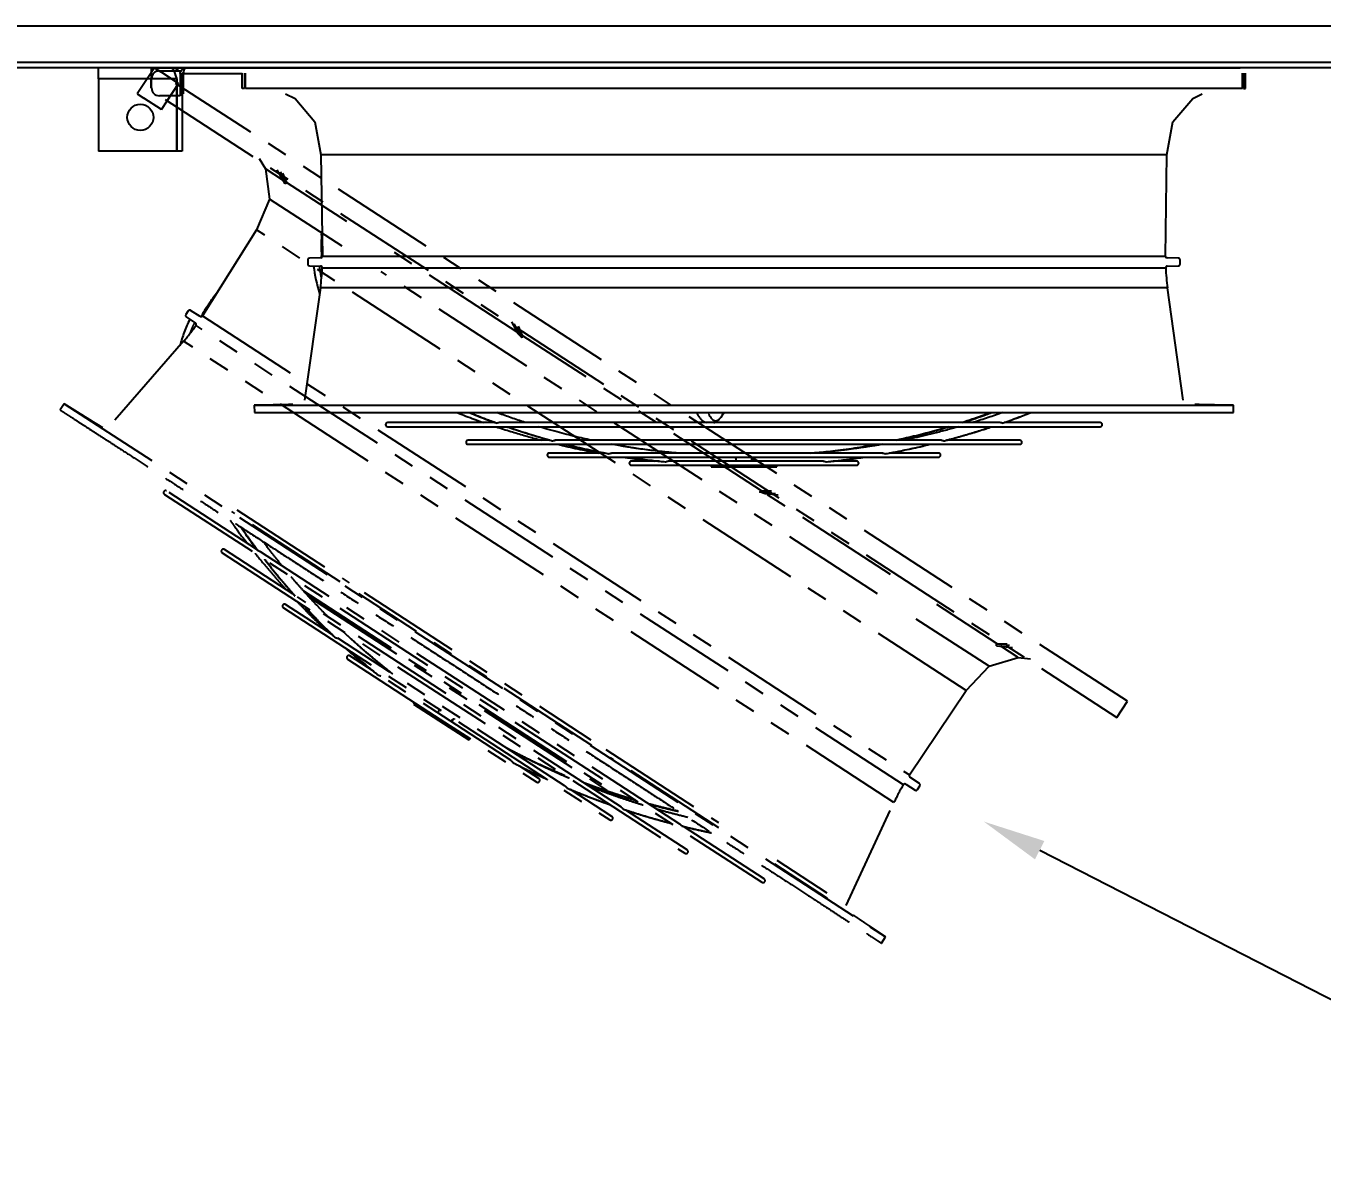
# Model space of a CAD drawing. Header units: inches. Extents: x 547 to 857, y -2 to 194.
# Drawn here: x 656.93 to 687.93, y 95.58 to 123.1 of the extents above; entities that cross this region are included whole.
import ezdxf
from ezdxf import colors
from ezdxf.entities.mleader import LeaderData, LeaderLine
from ezdxf.math import Vec2, Vec3

# ---------------------------------------------------------------- set-up
doc = ezdxf.new("R2010")
doc.units = ezdxf.units.IN
doc.header["$MEASUREMENT"] = 0
doc.linetypes.add('PHANTOM', pattern=[0.5, 0.25, -0.05, 0.05, -0.05, 0.05, -0.05])
doc.layers.add('Hingeable', color=7, linetype='PHANTOM')

msp = doc.modelspace()

# ---------------------------------------------------------------- linework, layer by layer
at = {"linetype": 'Continuous', "lineweight": 25}
for p, q in [((629.235, 123.104), (688.969, 123.104)), ((629.235, 122.237), (688.969, 122.237)), ((688.969, 122.104), (629.235, 122.104)), ((658.6645, 121.84), (658.6645, 122.104)), ((659.9308, 121.8385), (659.9308, 122.104)), ((660.1188, 122.026), (660.6188, 122.026)), ((660.5248, 122.104), (660.5248, 122.026)), ((660.6188, 122.026), (660.6188, 121.958)), ((660.6222, 121.979), (660.6188, 121.979)), ((660.6188, 121.958), (660.6818, 121.958)), ((660.6188, 121.958), (660.6188, 121.479)), ((660.6818, 121.958), (660.6818, 121.479)), ((660.6904, 121.979), (660.6849, 121.979)), ((660.6889, 121.958), (660.6889, 121.479)), ((662.102, 121.958), (660.6889, 121.958)), ((662.102, 121.604), (662.102, 121.971)), ((662.152, 121.971), (662.152, 121.604)), ((662.1799, 121.604), (662.1799, 121.971)), ((686.0242, 121.604), (686.0242, 121.971)), ((686.052, 121.971), (686.052, 121.604)), ((686.102, 121.604), (686.102, 121.971)), ((660.5275, 121.84), (658.6645, 121.84)), ((658.6645, 121.84), (658.6645, 120.104)), ((659.9213, 121.6195), (659.9213, 121.8385)), ((659.9213, 121.8385), (659.9313, 121.8385)), ((659.9213, 121.6195), (659.9313, 121.6195)), ((659.9313, 121.6195), (659.9313, 121.8385)), ((660.5275, 121.84), (660.5275, 120.104)), ((660.5345, 121.84), (660.5345, 120.104)), ((660.6645, 121.84), (660.6645, 120.104)), ((660.6889, 121.846), (660.6818, 121.846)), ((662.152, 121.604), (662.102, 121.604)), ((686.0242, 121.604), (662.1799, 121.604)), ((686.052, 121.604), (686.102, 121.604)), ((660.6188, 121.432), (660.1188, 121.432)), ((660.6188, 121.479), (660.6188, 121.432)), ((660.6188, 121.479), (660.6818, 121.479)), ((663.138, 121.479), (663.367, 121.3668)), ((663.367, 121.3668), (663.8398, 120.8081)), ((684.3643, 120.8081), (684.8371, 121.3668)), ((684.8371, 121.3668), (685.0661, 121.479)), ((663.8398, 120.8081), (663.9839, 120.0228)), ((684.2202, 120.0228), (684.3643, 120.8081)), ((660.5275, 120.104), (658.6645, 120.104)), ((660.6645, 120.104), (660.5345, 120.104)), ((663.9839, 120.0228), (664.0178, 117.5921)), ((684.2202, 120.0228), (663.9839, 120.0228)), ((684.1863, 117.5921), (684.2202, 120.0228)), ((664.009, 118.2251), (664.0003, 118.1224)), ((664.0003, 118.1224), (664.01, 118.1517)), ((663.9933, 118.0951), (664.0003, 118.1224)), ((664.0108, 118.0951), (663.9933, 118.0951)), ((663.9933, 118.0951), (663.9983, 118.0925)), ((664.0003, 118.1224), (663.9983, 118.0925)), ((663.9983, 118.0925), (664.0109, 118.0885)), ((663.9791, 117.5521), (663.7077, 117.5474)), ((663.9933, 117.6011), (663.9983, 117.6037)), ((664.0177, 117.6011), (663.9933, 117.6011)), ((663.9933, 117.6011), (664.0003, 117.5738)), ((663.9983, 117.6037), (664.0175, 117.6099)), ((664.0003, 117.5738), (663.9983, 117.6037)), ((664.0003, 117.5738), (664.0042, 117.562)), ((664.0003, 117.5738), (664.0014, 117.5595)), ((664.0178, 117.5921), (684.1863, 117.5921)), ((684.4964, 117.5474), (684.225, 117.5521)), ((663.669, 117.508), (663.669, 117.4007)), ((663.7077, 117.3613), (663.9754, 117.3567)), ((664.014, 117.3157), (684.1901, 117.3157)), ((684.2287, 117.3567), (684.4964, 117.3613)), ((684.5351, 117.4007), (684.5351, 117.508)), ((663.9704, 116.836), (663.5928, 114.1488)), ((684.2337, 116.836), (663.9704, 116.836)), ((684.6113, 114.1488), (684.2337, 116.836)), ((662.8422, 114.036), (662.3894, 114.0281)), ((662.3894, 114.0281), (662.3925, 113.852)), ((662.3894, 114.0281), (685.8146, 114.0281)), ((673.576, 113.7762), (673.6266, 113.852)), ((684.2615, 113.8495), (684.2615, 113.852)), ((684.3419, 113.8494), (684.3419, 113.852)), ((684.4216, 113.8495), (684.4216, 113.852)), ((684.4308, 113.852), (684.4308, 113.8495)), ((684.5015, 113.8494), (684.5015, 113.852)), ((684.5842, 113.852), (684.5842, 113.8495)), ((685.8146, 114.0281), (685.3619, 114.036)), ((685.8116, 113.852), (685.8146, 114.0281)), ((668.1527, 113.6129), (665.5809, 113.6129)), ((665.5809, 113.5145), (682.6232, 113.5145)), ((680.2179, 113.6129), (668.261, 113.6129)), ((673.5494, 113.7384), (673.5558, 113.748)), ((673.5532, 113.7447), (673.5494, 113.7384)), ((673.5675, 113.7687), (673.5604, 113.7568)), ((673.5731, 113.778), (673.5675, 113.7687)), ((682.6232, 113.6129), (680.3275, 113.6129)), ((669.4656, 113.1916), (667.5035, 113.1916)), ((678.8276, 113.1916), (669.5902, 113.1916)), ((680.7006, 113.1916), (678.9511, 113.1916)), ((667.5035, 113.0932), (680.7006, 113.0932)), ((670.7822, 112.884), (669.4475, 112.884)), ((677.422, 112.884), (670.9334, 112.884)), ((678.7566, 112.884), (677.5753, 112.884)), ((669.4475, 112.7856), (678.7566, 112.7856)), ((672.0764, 112.6911), (671.4063, 112.6911)), ((671.4063, 112.5926), (676.7978, 112.5926)), ((676.0056, 112.6911), (672.2869, 112.6911)), ((673.3146, 112.5922), (673.3146, 112.5528)), ((673.3146, 112.5922), (674.8894, 112.5922)), ((673.3146, 112.5528), (674.8894, 112.5528)), ((674.8894, 112.5528), (674.8894, 112.5922)), ((676.7978, 112.6911), (676.2372, 112.6911))]:
    msp.add_line(p, q, dxfattribs=at)
msp.add_line((659.9308, 122.104), (685.969, 122.104))
msp.add_circle((659.6645, 120.9165), 0.3125, dxfattribs=at)
for centre, radius, start, end in [((660.1188, 121.8385), 0.1875, 90, 180), ((660.1183, 121.6195), 0.1875, 180, 270), ((660.1188, 121.6195), 0.1875, 180, 270), ((667.8835, 117.8481), 3.8929, 176.39995, 183.60005), ((663.7083, 117.508), 0.0394, 91, 180), ((663.9784, 117.5915), 0.0394, 271, 0.79863), ((684.2257, 117.5915), 0.0394, 179.20137, 269), ((684.4957, 117.508), 0.0394, 0, 89), ((663.7083, 117.4007), 0.0394, 180, 269), ((667.4179, 117.8143), 3.639, 187.17806, 197.74353), ((659.0971, 117.5209), 4.9213, 352, 357.61022), ((663.9747, 117.3173), 0.0394, 357.61022, 89), ((684.2294, 117.3173), 0.0394, 91, 182.38978), ((689.107, 117.5209), 4.9213, 182.38978, 188), ((684.4957, 117.4007), 0.0394, 271, 0), ((665.5809, 113.5637), 0.0492, 90, 270), ((682.6232, 113.5637), 0.0492, 270, 90), ((667.5035, 113.1424), 0.0492, 90, 270), ((680.7006, 113.1424), 0.0492, 270, 90), ((669.4475, 112.8348), 0.0492, 90, 270), ((678.7566, 112.8348), 0.0492, 270, 90), ((671.4063, 112.6419), 0.0492, 90, 270), ((676.7978, 112.6419), 0.0492, 270, 90)]:
    msp.add_arc(centre, radius, start, end, dxfattribs=at)
for points, knots in [([(660.4005, 122.104), (660.4111, 122.1), (660.4323, 122.0921), (660.464, 122.0311), (660.4957, 121.9438), (660.5169, 121.8746), (660.5275, 121.84)], [0, 0, 0, 0, 0.2499999, 0.5000002, 0.750001, 1, 1, 1, 1]), ([(660.6645, 121.84), (660.662, 121.8679), (660.6568, 121.9236), (660.6168, 121.9984), (660.5583, 122.0568), (660.4841, 122.0963), (660.4288, 122.1014), (660.4005, 122.104)], [0, 0, 0, 0, 0.1907771, 0.3816601, 0.5768537, 0.7838765, 1, 1, 1, 1]), ([(660.5345, 121.84), (660.5334, 121.8527), (660.5312, 121.878), (660.5173, 121.909), (660.5048, 121.923), (660.4996, 121.9289)], [0, 0, 0, 0, 0.3672065, 0.7336708, 1, 1, 1, 1]), ([(660.6188, 121.958), (660.6202, 121.9736), (660.6232, 122.0048), (660.6456, 122.0462), (660.6776, 122.0778), (660.7182, 122.0996), (660.7486, 122.1025), (660.7648, 122.104)], [0, 0, 0, 0, 0.1911269, 0.3820585, 0.5729919, 0.7736094, 1, 1, 1, 1]), ([(660.6818, 121.958), (660.6824, 121.9662), (660.6834, 121.9807), (660.6899, 121.9927), (660.6927, 121.9979)], [0, 0, 0, 0, 0.567634, 1, 1, 1, 1]), ([(660.7648, 122.104), (660.7531, 122.1013), (660.7337, 122.0968), (660.708, 122.0663), (660.6972, 122.031), (660.6915, 121.993), (660.6898, 121.9701), (660.6889, 121.958)], [0, 0, 0, 0, 0.3002984, 0.4981942, 0.7181275, 0.8511703, 1, 1, 1, 1]), ([(663.9473, 117.3572), (663.9508, 117.322), (663.9603, 117.2289), (663.9804, 117.1392), (663.9928, 117.0835)], [0, 0, 0, 0, 0.378481, 1, 1, 1, 1]), ([(662.3925, 113.852), (662.3973, 113.852), (662.407, 113.852), (662.485, 113.852), (662.6091, 113.852), (662.7835, 113.852), (663.006, 113.852), (663.2761, 113.852), (663.5926, 113.852), (663.9541, 113.852), (664.359, 113.852), (664.8056, 113.852), (665.2921, 113.852), (665.8162, 113.852), (666.3759, 113.852), (666.9686, 113.852), (667.5919, 113.852), (668.2431, 113.852), (668.9194, 113.852), (669.6178, 113.852), (670.3354, 113.852), (671.0692, 113.852), (671.816, 113.852), (672.5726, 113.852), (673.3357, 113.852), (674.102, 113.852), (674.8684, 113.852), (675.6315, 113.852), (676.3881, 113.852), (677.1349, 113.852), (677.8686, 113.852), (678.5863, 113.852), (679.2847, 113.852), (679.961, 113.852), (680.6122, 113.852), (681.2354, 113.852), (681.8282, 113.852), (682.3878, 113.852), (682.912, 113.852), (683.3985, 113.852), (683.8451, 113.852), (684.25, 113.852), (684.6115, 113.852), (684.928, 113.852), (685.1981, 113.852), (685.4206, 113.852), (685.5949, 113.852), (685.7191, 113.852), (685.7971, 113.852), (685.8067, 113.852), (685.8116, 113.852)], [0, 0, 0, 0, 0.0208333, 0.0416667, 0.0625, 0.0833333, 0.1041667, 0.125, 0.1458333, 0.1666667, 0.1875, 0.2083334, 0.2291667, 0.25, 0.2708334, 0.2916666, 0.3125, 0.3333333, 0.3541667, 0.375, 0.3958333, 0.4166666, 0.4375001, 0.4583333, 0.4791667, 0.5, 0.5208333, 0.5416667, 0.5625, 0.5833334, 0.6041667, 0.625, 0.6458334, 0.6666667, 0.6875, 0.7083334, 0.7291667, 0.75, 0.7708333, 0.7916667, 0.8125, 0.8333333, 0.8541667, 0.875, 0.8958333, 0.9166667, 0.9375, 0.9583333, 0.9791667, 1, 1, 1, 1]), ([(663.3146, 114.0443), (663.3111, 114.0442), (663.3041, 114.0441), (663.2501, 114.0431), (663.173, 114.0418), (663.0805, 114.0401), (662.9872, 114.0385), (662.9083, 114.0372), (662.853, 114.0362), (662.8458, 114.0361), (662.8422, 114.036)], [0, 0, 0, 0, 0.1247936, 0.2486431, 0.3721439, 0.4969371, 0.6227234, 0.7484945, 0.8742541, 1, 1, 1, 1]), ([(667.2357, 113.852), (667.2904, 113.8304), (667.4773, 113.7566), (667.6929, 113.6773), (667.8542, 113.6224), (667.8821, 113.6129)], [0, 0, 0, 0, 0.2551692, 0.8714274, 1, 1, 1, 1]), ([(667.5386, 113.852), (667.6025, 113.8257), (667.7943, 113.7467), (668.0058, 113.6658), (668.1537, 113.6134), (668.1723, 113.6068)], [0, 0, 0, 0, 0.3037805, 0.9120454, 1, 1, 1, 1]), ([(667.5486, 113.852), (667.58, 113.8389), (667.7042, 113.7871), (667.9192, 113.7037), (668.1032, 113.6356), (668.1936, 113.6021)], [0, 0, 0, 0, 0.14679443, 0.58056216, 1, 1, 1, 1]), ([(668.8817, 113.6129), (668.8583, 113.6203), (668.7292, 113.6608), (668.4976, 113.7394), (668.2902, 113.8148), (668.1875, 113.852)], [0, 0, 0, 0, 0.1009147, 0.5551046, 1, 1, 1, 1]), ([(672.9712, 113.852), (672.9757, 113.8422), (672.9853, 113.8212), (673.0017, 113.7909), (673.0202, 113.7607), (673.041, 113.7318), (673.0646, 113.7032), (673.1015, 113.6672), (673.1507, 113.6305), (673.1922, 113.6184), (673.2108, 113.6129)], [0, 0, 0, 0, 0.0905703, 0.1931152, 0.2979929, 0.4051653, 0.5146455, 0.6528278, 0.8439889, 1, 1, 1, 1]), ([(673.2495, 113.852), (673.253, 113.8421), (673.2721, 113.7891), (673.3127, 113.7204), (673.3709, 113.6644), (673.4253, 113.6452), (673.4592, 113.6619), (673.473, 113.6687)], [0, 0, 0, 0, 0.0569108, 0.3038332, 0.5601303, 0.8215446, 1, 1, 1, 1]), ([(673.5909, 113.852), (673.5915, 113.8329), (673.5922, 113.8056), (673.5775, 113.7844), (673.5731, 113.778)], [0, 0, 0, 0, 0.6998275, 1, 1, 1, 1]), ([(680.0168, 113.852), (680.0101, 113.8495), (679.8867, 113.8024), (679.6557, 113.7231), (679.4314, 113.6462), (679.3241, 113.6129), (679.324, 113.6129)], [0, 0, 0, 0, 0.02917, 0.5376936, 0.9996799, 1, 1, 1, 1]), ([(679.3286, 113.6129), (679.3812, 113.6295), (679.5705, 113.6891), (679.8024, 113.7686), (679.9809, 113.8358), (680.024, 113.852)], [0, 0, 0, 0, 0.22608012, 0.81324801, 1, 1, 1, 1]), ([(680.2938, 113.852), (680.1773, 113.8118), (679.946, 113.7318), (679.7038, 113.6534), (679.578, 113.6159), (679.5679, 113.6129)], [0, 0, 0, 0, 0.48265126, 0.95842975, 1, 1, 1, 1]), ([(680.2848, 113.6021), (680.4059, 113.6448), (680.6318, 113.7245), (680.8563, 113.8116), (680.9605, 113.852)], [0, 0, 0, 0, 0.5359077, 1, 1, 1, 1]), ([(680.3045, 113.6062), (680.4441, 113.6553), (680.6659, 113.7333), (680.886, 113.8199), (680.9676, 113.852)], [0, 0, 0, 0, 0.6294566, 1, 1, 1, 1]), ([(685.3619, 114.036), (685.3583, 114.0361), (685.3511, 114.0362), (685.2958, 114.0372), (685.2169, 114.0385), (685.1235, 114.0401), (685.0312, 114.0418), (684.9541, 114.0431), (684.9, 114.0441), (684.893, 114.0442), (684.8894, 114.0443)], [0, 0, 0, 0, 0.1257622, 0.2515333, 0.3773205, 0.5031129, 0.6277714, 0.7512091, 0.875094, 1, 1, 1, 1]), ([(668.1697, 113.5145), (668.1709, 113.5141), (668.2879, 113.474), (668.5123, 113.4041), (668.8336, 113.3076), (669.0788, 113.2381), (669.2173, 113.2021), (669.2574, 113.1916)], [0, 0, 0, 0, 0.0033163, 0.3252534, 0.6200059, 0.8899545, 1, 1, 1, 1]), ([(668.1936, 113.6021), (668.1877, 113.6024), (668.1787, 113.6029), (668.1739, 113.6057), (668.1723, 113.6067)], [0, 0, 0, 0, 0.6572272, 1, 1, 1, 1]), ([(668.2623, 113.6128), (668.2617, 113.6128), (668.2572, 113.6131), (668.2476, 113.6118), (668.2318, 113.6082), (668.2128, 113.6034), (668.2004, 113.6025), (668.1936, 113.6021)], [0, 0, 0, 0, 0.02775, 0.2009137, 0.3724469, 0.6544216, 1, 1, 1, 1]), ([(668.432, 113.5145), (668.4451, 113.5098), (668.5659, 113.4667), (668.7826, 113.3962), (669.0725, 113.3054), (669.3074, 113.2361), (669.4469, 113.1977), (669.4999, 113.1832)], [0, 0, 0, 0, 0.0373277, 0.3415904, 0.6100747, 0.8518795, 1, 1, 1, 1]), ([(668.4439, 113.5145), (668.509, 113.4917), (668.6952, 113.4263), (668.9711, 113.3389), (669.265, 113.2502), (669.4373, 113.2021), (669.5204, 113.1789)], [0, 0, 0, 0, 0.1823606, 0.5219938, 0.7693971, 1, 1, 1, 1]), ([(670.4507, 113.1916), (670.3853, 113.2058), (670.2572, 113.2337), (670.0608, 113.2802), (669.8549, 113.3313), (669.6292, 113.3907), (669.4083, 113.4518), (669.2625, 113.4955), (669.1989, 113.5145)], [0, 0, 0, 0, 0.1559953, 0.3057262, 0.4694356, 0.6487841, 0.8468714, 1, 1, 1, 1]), ([(673.3788, 113.6129), (673.3914, 113.6168), (673.4259, 113.6274), (673.4561, 113.6507), (673.4753, 113.6654)], [0, 0, 0, 0, 0.3635829, 1, 1, 1, 1]), ([(673.473, 113.6687), (673.4794, 113.6706), (673.5056, 113.6783), (673.5306, 113.7125), (673.5494, 113.7384)], [0, 0, 0, 0, 0.2444724, 1, 1, 1, 1]), ([(673.5008, 113.6848), (673.5046, 113.6876), (673.53, 113.7059), (673.552, 113.7388), (673.5708, 113.7667)], [0, 0, 0, 0, 0.1518701, 1, 1, 1, 1]), ([(679.006, 113.5145), (678.9321, 113.4925), (678.7815, 113.4479), (678.5611, 113.3871), (678.3333, 113.3273), (678.11, 113.2721), (677.9129, 113.2261), (677.7971, 113.201), (677.7538, 113.1916)], [0, 0, 0, 0, 0.17790142, 0.36237281, 0.52920155, 0.72385137, 0.89658553, 1, 1, 1, 1]), ([(677.7548, 113.1916), (677.7896, 113.1989), (677.9163, 113.2255), (678.1417, 113.2785), (678.4392, 113.3527), (678.7317, 113.4313), (678.9249, 113.4887), (679.0116, 113.5145)], [0, 0, 0, 0, 0.0826391, 0.3009, 0.5364815, 0.79198, 1, 1, 1, 1]), ([(679.2357, 113.5145), (679.1534, 113.4911), (678.9739, 113.4402), (678.7048, 113.3701), (678.4354, 113.3039), (678.1874, 113.2471), (678.02, 113.2105), (677.9351, 113.1933), (677.9265, 113.1916)], [0, 0, 0, 0, 0.1894129, 0.413164, 0.6178386, 0.8064082, 0.9804163, 1, 1, 1, 1]), ([(678.8965, 113.1789), (679.0082, 113.2089), (679.242, 113.2716), (679.578, 113.371), (679.8422, 113.4531), (679.9846, 113.501), (680.0246, 113.5145)], [0, 0, 0, 0, 0.2960221, 0.6190564, 0.8929449, 1, 1, 1, 1]), ([(678.9154, 113.1828), (678.9201, 113.184), (679.0188, 113.2092), (679.2198, 113.2649), (679.5395, 113.3573), (679.813, 113.441), (679.9834, 113.4984), (680.031, 113.5145)], [0, 0, 0, 0, 0.012489, 0.2638136, 0.5389367, 0.8710184, 1, 1, 1, 1]), ([(680.2848, 113.6021), (680.2788, 113.6025), (680.2674, 113.6032), (680.2491, 113.6079), (680.2329, 113.6116), (680.2208, 113.6134), (680.2151, 113.6126), (680.2131, 113.6123)], [0, 0, 0, 0, 0.3034773, 0.566962, 0.7484022, 0.9157715, 1, 1, 1, 1]), ([(680.3044, 113.6065), (680.3033, 113.6057), (680.2994, 113.603), (680.2909, 113.6025), (680.2848, 113.6021)], [0, 0, 0, 0, 0.2791152, 1, 1, 1, 1]), ([(669.4998, 113.1829), (669.4999, 113.1828), (669.5029, 113.1805), (669.5112, 113.1791), (669.5191, 113.1789), (669.5204, 113.1789)], [0, 0, 0, 0, 0.0124025, 0.8343247, 1, 1, 1, 1]), ([(669.5204, 113.1789), (669.5267, 113.1793), (669.5385, 113.1801), (669.557, 113.1851), (669.5725, 113.1894), (669.5828, 113.1913), (669.5901, 113.1918), (669.5931, 113.1913), (669.5948, 113.191)], [0, 0, 0, 0, 0.292607, 0.5470097, 0.7222793, 0.8555869, 0.9202686, 1, 1, 1, 1]), ([(678.8228, 113.1909), (678.8241, 113.1912), (678.8258, 113.1916), (678.8315, 113.1916), (678.8401, 113.1906), (678.8547, 113.187), (678.873, 113.1817), (678.8873, 113.1791), (678.8951, 113.1789), (678.8965, 113.1789)], [0, 0, 0, 0, 0.0626154, 0.080825, 0.2284319, 0.3747427, 0.6034082, 0.9334816, 1, 1, 1, 1]), ([(678.8965, 113.1789), (678.9022, 113.1792), (678.9101, 113.1797), (678.9142, 113.1824), (678.9153, 113.1832)], [0, 0, 0, 0, 0.7202603, 1, 1, 1, 1]), ([(669.6459, 113.0932), (669.6649, 113.0885), (669.7669, 113.0633), (669.946, 113.0228), (670.1774, 112.9726), (670.4042, 112.9264), (670.5544, 112.8986), (670.6332, 112.884)], [0, 0, 0, 0, 0.0577954, 0.3112715, 0.5451845, 0.7611209, 1, 1, 1, 1]), ([(669.8414, 113.0932), (669.9048, 113.0773), (670.0411, 113.043), (670.2426, 112.9964), (670.4384, 112.9534), (670.6122, 112.9174), (670.7449, 112.8911), (670.8199, 112.8771), (670.8438, 112.8727)], [0, 0, 0, 0, 0.1903686, 0.4093739, 0.6037593, 0.7761169, 0.9288109, 1, 1, 1, 1]), ([(669.8454, 113.0932), (669.847, 113.0928), (669.9346, 113.0698), (670.1031, 113.0297), (670.3585, 112.971), (670.6096, 112.9177), (670.7802, 112.885), (670.8621, 112.8693)], [0, 0, 0, 0, 0.0047443, 0.2597377, 0.4981117, 0.7590951, 1, 1, 1, 1]), ([(670.8439, 112.8731), (670.8464, 112.8719), (670.8513, 112.8696), (670.8586, 112.8694), (670.8621, 112.8693)], [0, 0, 0, 0, 0.5217556, 1, 1, 1, 1]), ([(670.8621, 112.8693), (670.8684, 112.8697), (670.8802, 112.8706), (670.8985, 112.876), (670.9139, 112.8808), (670.9251, 112.8834), (670.9329, 112.8843), (670.9361, 112.8837), (670.9375, 112.8834)], [0, 0, 0, 0, 0.2854407, 0.5338095, 0.7052372, 0.8376962, 0.9321115, 1, 1, 1, 1]), ([(672.4913, 112.884), (672.4359, 112.8888), (672.3042, 112.9003), (672.1003, 112.9216), (671.8856, 112.9468), (671.6892, 112.9724), (671.5266, 112.9956), (671.386, 113.017), (671.2528, 113.0383), (671.1021, 113.0636), (670.9956, 113.083), (670.9395, 113.0932)], [0, 0, 0, 0, 0.106827, 0.2538652, 0.393264, 0.5213065, 0.6332717, 0.7078537, 0.7934049, 0.8912396, 1, 1, 1, 1]), ([(672.5094, 112.884), (672.474, 112.8869), (672.3714, 112.8952), (672.1944, 112.9127), (671.9698, 112.9372), (671.72, 112.9686), (671.4651, 113.0045), (671.2932, 113.0323), (671.2136, 113.0451)], [0, 0, 0, 0, 0.0816516, 0.2369362, 0.4093109, 0.6011102, 0.8152531, 1, 1, 1, 1]), ([(675.6947, 112.884), (675.7301, 112.8869), (675.8326, 112.8952), (676.0097, 112.9127), (676.2343, 112.9372), (676.4841, 112.9685), (676.7395, 113.0047), (676.9997, 113.0463), (677.1708, 113.0751), (677.2615, 113.0926), (677.2648, 113.0932)], [0, 0, 0, 0, 0.0673434, 0.1954166, 0.3375852, 0.4957744, 0.6723918, 0.8258233, 0.9936812, 1, 1, 1, 1]), ([(677.4087, 113.0932), (677.3694, 113.0861), (677.2403, 113.063), (677.0285, 113.0296), (676.7612, 112.9906), (676.4987, 112.9566), (676.2422, 112.9272), (676.0119, 112.9044), (675.858, 112.8905), (675.7804, 112.8846), (675.7717, 112.884)], [0, 0, 0, 0, 0.0722352, 0.2376766, 0.3887453, 0.5628004, 0.7185449, 0.858352, 0.9841316, 1, 1, 1, 1]), ([(677.4123, 113.0932), (677.3491, 113.0821), (677.2123, 113.0581), (677.0089, 113.0261), (676.8085, 112.9967), (676.6272, 112.9722), (676.4628, 112.9516), (676.3135, 112.9343), (676.1474, 112.9164), (675.9745, 112.8994), (675.8468, 112.8887), (675.7904, 112.884)], [0, 0, 0, 0, 0.1173272, 0.2537855, 0.3769388, 0.488294, 0.589206, 0.680874, 0.7643265, 0.89598, 1, 1, 1, 1]), ([(677.4198, 112.8837), (677.4206, 112.8838), (677.4244, 112.8843), (677.4331, 112.8829), (677.4464, 112.8795), (677.4635, 112.8739), (677.4795, 112.8699), (677.489, 112.8694), (677.4925, 112.8693)], [0, 0, 0, 0, 0.038343, 0.1789577, 0.3183945, 0.5249472, 0.8280535, 1, 1, 1, 1]), ([(677.4925, 112.8693), (677.6027, 112.8896), (677.835, 112.9324), (678.1714, 113.0037), (678.4152, 113.0583), (678.5371, 113.0888), (678.5547, 113.0932)], [0, 0, 0, 0, 0.3104915, 0.6542957, 0.9499074, 1, 1, 1, 1]), ([(677.4925, 112.8693), (677.4983, 112.8695), (677.5056, 112.8699), (677.5094, 112.8726), (677.5102, 112.8731)], [0, 0, 0, 0, 0.7937388, 1, 1, 1, 1]), ([(677.5264, 112.8757), (677.5281, 112.876), (677.6219, 112.8922), (677.78, 112.9229), (678.0056, 112.9682), (678.2135, 113.0129), (678.3993, 113.0547), (678.5157, 113.0829), (678.5579, 113.0932)], [0, 0, 0, 0, 0.004831, 0.2716588, 0.4588827, 0.6602288, 0.8767876, 1, 1, 1, 1]), ([(671.2282, 112.7856), (671.2672, 112.7797), (671.367, 112.7649), (671.522, 112.744), (671.6882, 112.723), (671.8363, 112.7056), (671.9294, 112.6957), (671.9722, 112.6911)], [0, 0, 0, 0, 0.1574629, 0.4029133, 0.6253461, 0.8273997, 1, 1, 1, 1]), ([(671.3531, 112.7856), (671.3956, 112.7788), (671.5191, 112.7592), (671.7289, 112.7304), (671.9734, 112.6996), (672.1368, 112.6824), (672.214, 112.6742)], [0, 0, 0, 0, 0.148459, 0.4313257, 0.7313798, 1, 1, 1, 1]), ([(671.3585, 112.7856), (671.3983, 112.7791), (671.5783, 112.7499), (671.8579, 112.7132), (672.0979, 112.6885), (672.1972, 112.6783)], [0, 0, 0, 0, 0.1425303, 0.645365, 1, 1, 1, 1]), ([(672.214, 112.6742), (672.2203, 112.6747), (672.2321, 112.6756), (672.2502, 112.6814), (672.2656, 112.6868), (672.2775, 112.6901), (672.2856, 112.6915), (672.2886, 112.6909), (672.2893, 112.6907)], [0, 0, 0, 0, 0.28347557, 0.53094151, 0.70246405, 0.83507072, 0.96055143, 1, 1, 1, 1]), ([(673.7235, 112.5926), (673.7381, 112.5925), (673.7736, 112.5923), (673.8091, 112.5922), (673.83, 112.5922)], [0, 0, 0, 0, 0.4110875, 1, 1, 1, 1]), ([(673.9136, 112.6911), (673.9145, 112.702), (673.9165, 112.7261), (673.9095, 112.76), (673.8991, 112.778), (673.8947, 112.7856)], [0, 0, 0, 0, 0.3232509, 0.7134492, 1, 1, 1, 1]), ([(674.2905, 112.6911), (674.2896, 112.702), (674.2876, 112.7261), (674.2945, 112.76), (674.305, 112.778), (674.3094, 112.7856)], [0, 0, 0, 0, 0.3232497, 0.7134487, 1, 1, 1, 1]), ([(674.3252, 112.7856), (674.3225, 112.7815), (674.3133, 112.7679), (674.3063, 112.7367), (674.3032, 112.7075), (674.3063, 112.693), (674.3067, 112.6911)], [0, 0, 0, 0, 0.16533729, 0.55364192, 0.94181843, 1, 1, 1, 1]), ([(674.3867, 112.5922), (674.4051, 112.5922), (674.4439, 112.5923), (674.483, 112.5925), (674.5033, 112.5926), (674.5034, 112.5926)], [0, 0, 0, 0, 0.4736372, 0.9975737, 1, 1, 1, 1]), ([(676.0009, 112.6905), (676.0011, 112.6906), (676.0023, 112.6911), (676.0072, 112.6911), (676.0153, 112.6902), (676.0278, 112.6866), (676.0435, 112.6811), (676.0612, 112.6754), (676.0723, 112.6746), (676.0778, 112.6742)], [0, 0, 0, 0, 0.0165709, 0.0751265, 0.1995839, 0.3231784, 0.4968868, 0.7489432, 1, 1, 1, 1]), ([(676.0778, 112.6742), (676.1458, 112.681), (676.2883, 112.6954), (676.5129, 112.7213), (676.7397, 112.7507), (676.8985, 112.7726), (676.9752, 112.7845), (676.9817, 112.7856)], [0, 0, 0, 0, 0.2252491, 0.4725727, 0.7448135, 0.9783224, 1, 1, 1, 1]), ([(676.094, 112.6774), (676.1371, 112.6815), (676.226, 112.6901), (676.3649, 112.7054), (676.5159, 112.723), (676.6821, 112.744), (676.8371, 112.7649), (676.9369, 112.7797), (676.9758, 112.7856)], [0, 0, 0, 0, 0.14654768, 0.30178075, 0.47228808, 0.65999293, 0.86712149, 1, 1, 1, 1])]:
    msp.add_open_spline(points, degree=3, knots=knots, dxfattribs=at)
at = {"layer": 'Hingeable', "linetype": 'PHANTOM', "ltscale": 10}
for p, q in [((659.9985, 122.104), (659.5911, 121.4767)), ((659.9985, 122.104), (660.1557, 122.0019)), ((660.5751, 121.7296), (660.1557, 122.0019)), ((660.1677, 121.1022), (660.5751, 121.7296)), ((660.5751, 121.7296), (660.324, 121.3429)), ((683.2739, 106.9448), (660.5074, 121.7296)), ((659.5911, 121.4767), (659.7484, 121.3746)), ((660.1677, 121.1022), (659.7484, 121.3746)), ((660.2562, 121.3429), (683.0228, 106.5581)), ((662.5097, 119.9355), (662.6586, 119.6865)), ((662.6586, 119.6865), (662.7509, 118.9605)), ((663.0735, 119.417), (662.6586, 119.6865)), ((663.1266, 119.3242), (662.9349, 119.6594)), ((663.005, 119.6139), (663.1617, 119.3397)), ((663.0611, 119.5774), (663.1615, 119.3599)), ((663.1617, 119.3397), (663.1266, 119.3242)), ((664.605, 118.4225), (663.1615, 119.3599)), ((663.1617, 119.3397), (663.1615, 119.3599)), ((662.7509, 118.9605), (662.444, 118.2233)), ((664.49, 117.8311), (662.7509, 118.9605)), ((662.444, 118.2233), (661.1486, 116.1663)), ((679.4156, 107.2019), (662.444, 118.2233)), ((668.6769, 115.7781), (665.7193, 117.6988)), ((677.2936, 109.5163), (665.4215, 117.2261)), ((661.402, 116.6015), (661.4228, 116.6206)), ((661.4167, 116.592), (661.402, 116.6015)), ((661.402, 116.6015), (661.4048, 116.5966)), ((661.4228, 116.6206), (661.4048, 116.5966)), ((661.4048, 116.5966), (661.4132, 116.5864)), ((661.4859, 116.702), (661.4228, 116.6206)), ((661.4228, 116.6206), (661.4469, 116.6399)), ((660.8103, 116.2858), (660.7518, 116.1958)), ((661.0944, 116.1539), (660.8642, 116.2977)), ((660.7628, 116.1417), (660.9848, 115.992)), ((661.124, 116.1604), (661.1171, 116.1479)), ((661.124, 116.1604), (661.1208, 116.1484)), ((661.133, 116.1872), (661.124, 116.1604)), ((661.124, 116.1604), (661.1386, 116.1866)), ((661.1534, 116.1739), (661.133, 116.1872)), ((661.133, 116.1872), (661.1386, 116.1866)), ((661.1386, 116.1866), (661.1581, 116.1813)), ((661.1486, 116.1663), (678.0633, 105.1817)), ((668.5384, 116.0204), (668.6951, 115.7463)), ((668.8001, 115.6398), (668.6084, 115.975)), ((677.9159, 104.9479), (660.9949, 115.9365)), ((668.8001, 115.6398), (668.6951, 115.7463)), ((668.698, 115.9168), (668.7993, 115.6987)), ((674.5243, 111.9808), (668.7993, 115.6987)), ((668.8001, 115.6398), (668.7993, 115.6987)), ((660.6971, 115.558), (658.9168, 113.51)), ((677.6912, 104.5218), (660.6971, 115.558)), ((657.8419, 114.0642), (657.7485, 113.9148)), ((658.2259, 113.8242), (657.8419, 114.0642)), ((657.8419, 114.0642), (677.4879, 101.3059)), ((658.6266, 113.5738), (658.6267, 113.5739)), ((658.765, 113.4873), (658.6266, 113.5738)), ((662.4492, 110.5771), (660.2923, 111.9778)), ((674.4702, 111.9576), (674.5243, 111.9808)), ((674.4702, 111.9576), (674.8544, 111.9188)), ((674.6102, 111.905), (674.4702, 111.9576)), ((674.5243, 111.9808), (674.7648, 111.977)), ((660.2387, 111.8952), (674.5316, 102.6133)), ((674.9244, 111.8733), (674.6102, 111.905)), ((677.6043, 109.9806), (674.6467, 111.9013)), ((664.4404, 109.8017), (661.8512, 111.4831)), ((661.9718, 111.5261), (664.6614, 109.7794)), ((661.6217, 110.4948), (672.6897, 103.3071)), ((663.3208, 109.5087), (661.6753, 110.5773)), ((672.568, 104.0059), (662.54, 110.5181)), ((663.5651, 109.589), (671.0714, 104.7144)), ((670.4642, 105.8898), (664.8863, 109.5122)), ((665.018, 109.5478), (670.4432, 106.0247)), ((663.0845, 109.178), (670.8917, 104.1079)), ((664.2575, 108.5336), (663.1381, 109.2605)), ((671.1725, 104.4097), (663.4254, 109.4408)), ((663.697, 109.4437), (670.8854, 104.7755)), ((680.1621, 108.3196), (678.7186, 109.257)), ((679.9642, 107.782), (678.2236, 108.9123)), ((669.8261, 104.9173), (664.3843, 108.4512)), ((680.1436, 108.3116), (680.1621, 108.3196)), ((680.1437, 108.2732), (680.1436, 108.3116)), ((680.4578, 108.2799), (680.1436, 108.3116)), ((680.1437, 108.2732), (680.5278, 108.2344)), ((680.1621, 108.3196), (680.4016, 108.3164)), ((680.665, 107.993), (680.2501, 108.2624)), ((664.6222, 107.9494), (669.1439, 105.0129)), ((665.2378, 107.6669), (664.6758, 108.0319)), ((679.9642, 107.782), (680.665, 107.993)), ((680.665, 107.993), (680.9531, 107.9582)), ((679.4156, 107.2019), (679.9642, 107.782)), ((668.5332, 105.5269), (665.4144, 107.5523)), ((678.0633, 105.1817), (679.4156, 107.2019)), ((666.2225, 106.9096), (666.201, 106.8766)), ((666.201, 106.8766), (667.5218, 106.0189)), ((666.2225, 106.9096), (667.5432, 106.0519)), ((683.0228, 106.5581), (683.2739, 106.9448)), ((667.5218, 106.0189), (667.5432, 106.0519)), ((670.7998, 105.7931), (673.4895, 104.0464)), ((673.4993, 103.9188), (670.91, 105.6003)), ((669.1975, 105.0955), (668.7273, 105.4008)), ((678.2991, 104.9754), (678.074, 105.1272)), ((670.9453, 104.1904), (669.9547, 104.8338)), ((677.9707, 104.9612), (678.1978, 104.8193)), ((678.2516, 104.8313), (678.3101, 104.9213)), ((676.5444, 102.0625), (677.6912, 104.5218)), ((672.7433, 103.3896), (671.2761, 104.3425)), ((674.5852, 102.6958), (672.6599, 103.9462)), ((676.1024, 102.2283), (674.8435, 103.0458)), ((674.8857, 103.1397), (676.0818, 102.3629)), ((677.4879, 101.3059), (677.1125, 101.5591)), ((677.3894, 101.1598), (677.4879, 101.3059))]:
    msp.add_line(p, q, dxfattribs=at)
for centre, radius, start, end in [((664.528, 114.2769), 3.8904, 143.39765, 150.60235), ((660.8433, 116.2644), 0.0394, 58, 147), ((664.1208, 114.501), 3.6385, 154.17725, 164.744), ((660.7848, 116.1743), 0.0394, 147, 236), ((660.9628, 115.9593), 0.0394, 324.61022, 56), ((661.1153, 116.1873), 0.0394, 238, 327.79863), ((656.9829, 118.7866), 4.9213, 319, 324.61022), ((660.2655, 111.9365), 0.0492, 57, 237), ((661.6485, 110.536), 0.0492, 57, 237), ((663.1113, 109.2192), 0.0492, 57, 237), ((664.649, 107.9906), 0.0492, 57, 237), ((678.096, 105.1598), 0.0394, 146.20137, 236), ((669.1707, 105.0542), 0.0492, 237, 57), ((682.1514, 102.442), 4.9213, 149.38978, 155), ((677.9498, 104.9278), 0.0394, 58, 149.38978), ((678.2186, 104.8527), 0.0394, 238, 327), ((678.2771, 104.9427), 0.0394, 327, 56), ((670.9185, 104.1492), 0.0492, 237, 57), ((672.7165, 103.3484), 0.0492, 237, 57), ((674.5584, 102.6546), 0.0492, 237, 57)]:
    msp.add_arc(centre, radius, start, end, dxfattribs=at)
for points, knots in [([(660.9615, 116.0077), (660.9453, 115.9762), (660.9026, 115.893), (660.8706, 115.8069), (660.8507, 115.7533)], [0, 0, 0, 0, 0.37848084, 1, 1, 1, 1]), ([(657.7486, 113.9148), (657.7526, 113.9122), (657.7607, 113.9069), (657.8261, 113.8644), (657.9302, 113.7968), (658.0764, 113.7019), (658.2631, 113.5807), (658.4896, 113.4336), (658.755, 113.2612), (659.0582, 113.0643), (659.3978, 112.8438), (659.7723, 112.6006), (660.1803, 112.3356), (660.6199, 112.0501), (661.0893, 111.7453), (661.5864, 111.4225), (662.1091, 111.083), (662.6553, 110.7284), (663.2224, 110.36), (663.8082, 109.9796), (664.4101, 109.5888), (665.0255, 109.1891), (665.6517, 108.7824), (666.2862, 108.3704), (666.9262, 107.9548), (667.569, 107.5374), (668.2117, 107.12), (668.8517, 106.7043), (669.4862, 106.2923), (670.1125, 105.8856), (670.7279, 105.4859), (671.3298, 105.0951), (671.9156, 104.7147), (672.4827, 104.3463), (673.0288, 103.9917), (673.5516, 103.6522), (674.0487, 103.3294), (674.518, 103.0246), (674.9577, 102.7391), (675.3656, 102.4742), (675.7402, 102.2309), (676.0798, 102.0104), (676.383, 101.8135), (676.6484, 101.6411), (676.8749, 101.494), (677.0615, 101.3728), (677.2077, 101.2779), (677.3119, 101.2103), (677.3773, 101.1678), (677.3854, 101.1625), (677.3894, 101.1599)], [0, 0, 0, 0, 0.02083334, 0.04166665, 0.06249997, 0.08333332, 0.10416663, 0.12499998, 0.1458333, 0.16666669, 0.18749998, 0.20833335, 0.22916666, 0.24999995, 0.27083329, 0.29166665, 0.31250002, 0.33333331, 0.35416667, 0.37499999, 0.39583334, 0.41666668, 0.4375, 0.45833334, 0.47916665, 0.5, 0.52083334, 0.54166666, 0.5625, 0.58333334, 0.60416666, 0.62500002, 0.64583334, 0.66666668, 0.6875, 0.70833335, 0.72916668, 0.75000002, 0.77083336, 0.79166666, 0.81250002, 0.83333333, 0.8541667, 0.87500003, 0.89583337, 0.91666668, 0.93750003, 0.95833334, 0.97916666, 1, 1, 1, 1]), ([(658.6266, 113.5738), (658.6236, 113.5757), (658.6176, 113.5794), (658.5718, 113.608), (658.5064, 113.6489), (658.428, 113.6979), (658.3488, 113.7474), (658.2819, 113.7892), (658.235, 113.8185), (658.2289, 113.8223), (658.2259, 113.8242)], [0, 0, 0, 0, 0.124793, 0.2486412, 0.372144, 0.4969405, 0.6227237, 0.7484979, 0.8742535, 1, 1, 1, 1]), ([(661.8104, 111.277), (661.8445, 111.2291), (661.961, 111.0654), (662.0987, 110.8815), (662.204, 110.7476), (662.2222, 110.7244)], [0, 0, 0, 0, 0.2551664, 0.8714287, 1, 1, 1, 1]), ([(662.0644, 111.1121), (662.1037, 111.0552), (662.2215, 110.8845), (662.3548, 110.7014), (662.4503, 110.5769), (662.4623, 110.5612)], [0, 0, 0, 0, 0.3037793, 0.9120473, 1, 1, 1, 1]), ([(662.0728, 111.1066), (662.092, 111.0785), (662.168, 110.9674), (662.3029, 110.7804), (662.42, 110.623), (662.4776, 110.5457)], [0, 0, 0, 0, 0.1467956, 0.5805626, 1, 1, 1, 1]), ([(663.0606, 110.18), (663.045, 110.1989), (662.9588, 110.3032), (662.8074, 110.4953), (662.6744, 110.6715), (662.6086, 110.7586)], [0, 0, 0, 0, 0.1009136, 0.5551037, 1, 1, 1, 1]), ([(663.2481, 110.5701), (663.2449, 110.5716), (663.2386, 110.5745), (663.1928, 110.6022), (663.1269, 110.6433), (663.0482, 110.6931), (662.9696, 110.7435), (662.9037, 110.7865), (662.8579, 110.817), (662.8524, 110.8217), (662.8496, 110.824)], [0, 0, 0, 0, 0.1225769, 0.2469235, 0.3724523, 0.4979684, 0.6234718, 0.7489704, 0.8744763, 1, 1, 1, 1]), ([(662.4098, 110.4853), (662.4106, 110.4843), (662.487, 110.3869), (662.6371, 110.2061), (662.854, 109.9501), (663.0218, 109.7584), (663.1183, 109.6527), (663.1462, 109.6221)], [0, 0, 0, 0, 0.0033165, 0.3252528, 0.6200064, 0.8899547, 1, 1, 1, 1]), ([(662.4776, 110.5457), (662.4729, 110.5492), (662.4656, 110.5545), (662.4631, 110.5594), (662.4623, 110.5611)], [0, 0, 0, 0, 0.6572403, 1, 1, 1, 1]), ([(662.5411, 110.5173), (662.5406, 110.5176), (662.537, 110.5203), (662.5282, 110.5244), (662.513, 110.53), (662.4944, 110.5363), (662.4836, 110.5423), (662.4776, 110.5457)], [0, 0, 0, 0, 0.0277298, 0.2009505, 0.372449, 0.6544292, 1, 1, 1, 1]), ([(662.6298, 110.3424), (662.6383, 110.3313), (662.7161, 110.2294), (662.8595, 110.0522), (663.0532, 109.8182), (663.2124, 109.6321), (663.3085, 109.524), (663.345, 109.4829)], [0, 0, 0, 0, 0.0373273, 0.3415886, 0.6100757, 0.8518783, 1, 1, 1, 1]), ([(662.6398, 110.3359), (662.6819, 110.2813), (662.8026, 110.1251), (662.9864, 109.9015), (663.1845, 109.6671), (663.3028, 109.5329), (663.3599, 109.4681)], [0, 0, 0, 0, 0.1823626, 0.5219958, 0.7693976, 1, 1, 1, 1]), ([(664.147, 108.9722), (664.0999, 109.0197), (664.0076, 109.1129), (663.8683, 109.2588), (663.7235, 109.4138), (663.5665, 109.5865), (663.4145, 109.7581), (663.316, 109.8741), (663.273, 109.9247)], [0, 0, 0, 0, 0.1559954, 0.3057264, 0.4694362, 0.6487842, 0.846871, 1, 1, 1, 1]), ([(663.3448, 109.4827), (663.3448, 109.4826), (663.346, 109.479), (663.3522, 109.4733), (663.3588, 109.4689), (663.3599, 109.4681)], [0, 0, 0, 0, 0.01232623, 0.83434404, 1, 1, 1, 1]), ([(663.4185, 109.3279), (663.4318, 109.3137), (663.5036, 109.237), (663.6318, 109.1054), (663.7985, 108.9374), (663.9636, 108.775), (664.0744, 108.6699), (664.1325, 108.6147)], [0, 0, 0, 0, 0.0577951, 0.311271, 0.545185, 0.7611207, 1, 1, 1, 1]), ([(663.5824, 109.2215), (663.6269, 109.1736), (663.7226, 109.0706), (663.8662, 108.9218), (664.0069, 108.7791), (664.1331, 108.6542), (664.2301, 108.5599), (664.2854, 108.5073), (664.303, 108.4906)], [0, 0, 0, 0, 0.1903702, 0.4093733, 0.60376, 0.7761166, 0.9288105, 1, 1, 1, 1]), ([(663.5857, 109.2193), (663.5869, 109.2181), (663.6478, 109.1511), (663.7673, 109.0256), (663.9496, 108.8373), (664.1312, 108.6559), (664.2564, 108.5355), (664.3165, 108.4777)], [0, 0, 0, 0, 0.0047446, 0.2597372, 0.4981115, 0.7590947, 1, 1, 1, 1]), ([(665.6909, 107.6027), (665.647, 107.637), (665.5428, 107.7184), (665.3835, 107.8472), (665.2171, 107.9853), (665.0664, 108.1138), (664.9426, 108.2218), (664.8363, 108.3163), (664.7362, 108.4067), (664.6236, 108.5101), (664.5448, 108.5843), (664.5034, 108.6234)], [0, 0, 0, 0, 0.1068263, 0.2538648, 0.3932643, 0.5213065, 0.6332726, 0.7078534, 0.7934049, 0.89124, 1, 1, 1, 1]), ([(664.3033, 108.4909), (664.3048, 108.4885), (664.3076, 108.4839), (664.3136, 108.4797), (664.3165, 108.4777)], [0, 0, 0, 0, 0.5217279, 1, 1, 1, 1]), ([(664.3165, 108.4777), (664.322, 108.4747), (664.3324, 108.469), (664.3507, 108.4636), (664.3662, 108.4592), (664.377, 108.4553), (664.384, 108.4518), (664.3864, 108.4495), (664.3874, 108.4485)], [0, 0, 0, 0, 0.2854424, 0.533813, 0.7052518, 0.8376948, 0.9320884, 1, 1, 1, 1]), ([(664.578, 108.2081), (664.6075, 108.182), (664.6831, 108.1152), (664.8017, 108.0133), (664.9296, 107.9052), (665.0444, 107.8099), (665.117, 107.7509), (665.1505, 107.7237)], [0, 0, 0, 0, 0.1574631, 0.4029149, 0.6253446, 0.8274016, 1, 1, 1, 1]), ([(665.706, 107.5929), (665.6779, 107.6146), (665.5965, 107.6774), (665.4575, 107.7885), (665.2825, 107.9314), (665.0901, 108.0938), (664.8958, 108.2627), (664.7668, 108.3796), (664.7071, 108.4338)], [0, 0, 0, 0, 0.0816504, 0.2369364, 0.4093103, 0.6011103, 0.8152526, 1, 1, 1, 1]), ([(664.6827, 108.1401), (664.7147, 108.1113), (664.8076, 108.0276), (664.9678, 107.8891), (665.1561, 107.7302), (665.2837, 107.6267), (665.344, 107.5779)], [0, 0, 0, 0, 0.1484601, 0.4313266, 0.7313824, 1, 1, 1, 1]), ([(664.6872, 108.1371), (664.7171, 108.1101), (664.8521, 107.9875), (665.0666, 107.8045), (665.2545, 107.6531), (665.3322, 107.5905)], [0, 0, 0, 0, 0.1425299, 0.6453664, 1, 1, 1, 1]), ([(665.344, 107.5779), (665.3496, 107.5748), (665.36, 107.5692), (665.3784, 107.5641), (665.3942, 107.5603), (665.406, 107.5566), (665.4135, 107.5533), (665.4157, 107.5512), (665.4162, 107.5507)], [0, 0, 0, 0, 0.2834704, 0.5309502, 0.7024549, 0.8350485, 0.9605355, 1, 1, 1, 1]), ([(666.5656, 106.6873), (666.5778, 106.6792), (666.6074, 106.6597), (666.6372, 106.6403), (666.6547, 106.6289)], [0, 0, 0, 0, 0.411081, 1, 1, 1, 1]), ([(666.7787, 106.6663), (666.7854, 106.675), (666.8002, 106.6941), (666.8128, 106.7264), (666.8138, 106.7471), (666.8142, 106.7559)], [0, 0, 0, 0, 0.3232521, 0.7134587, 1, 1, 1, 1]), ([(667.0947, 106.4611), (667.0999, 106.4707), (667.1113, 106.492), (667.1357, 106.5167), (667.1542, 106.526), (667.162, 106.53)], [0, 0, 0, 0, 0.3232523, 0.7134587, 1, 1, 1, 1]), ([(667.1753, 106.5214), (667.1708, 106.5195), (667.1557, 106.5131), (667.1328, 106.4907), (667.1143, 106.4679), (667.109, 106.454), (667.1083, 106.4522)], [0, 0, 0, 0, 0.1653533, 0.5536511, 0.941836, 1, 1, 1, 1]), ([(667.1215, 106.3257), (667.137, 106.3157), (667.1696, 106.2946), (667.2023, 106.2736), (667.2196, 106.2626), (667.2197, 106.2625)], [0, 0, 0, 0, 0.4736212, 0.997559, 1, 1, 1, 1]), ([(668.3775, 105.858), (668.4087, 105.8412), (668.4993, 105.7923), (668.6573, 105.7105), (668.859, 105.6088), (669.0856, 105.499), (669.3195, 105.3902), (669.5603, 105.2834), (669.7195, 105.2144), (669.8051, 105.1796), (669.8082, 105.1784)], [0, 0, 0, 0, 0.0673424, 0.1954171, 0.3375851, 0.495775, 0.6723924, 0.8258232, 0.993682, 1, 1, 1, 1]), ([(669.9289, 105.1), (669.8921, 105.1155), (669.7711, 105.1664), (669.5754, 105.2538), (669.3299, 105.3666), (669.0913, 105.481), (668.8602, 105.5961), (668.6546, 105.7024), (668.5179, 105.7746), (668.4497, 105.8119), (668.4421, 105.8161)], [0, 0, 0, 0, 0.07223509, 0.23767531, 0.38874383, 0.56279967, 0.71854473, 0.85835106, 0.98413179, 1, 1, 1, 1]), ([(669.9319, 105.098), (669.8729, 105.1232), (669.7451, 105.1776), (669.557, 105.2615), (669.373, 105.346), (669.2076, 105.4242), (669.0585, 105.4964), (668.9238, 105.5633), (668.7748, 105.6387), (668.6205, 105.7186), (668.5076, 105.7792), (668.4577, 105.806)], [0, 0, 0, 0, 0.1173271, 0.25378626, 0.37693916, 0.48829545, 0.58920648, 0.68087389, 0.76432704, 0.89598023, 1, 1, 1, 1]), ([(668.5288, 105.529), (668.5291, 105.529), (668.5304, 105.5288), (668.5345, 105.5262), (668.5408, 105.5209), (668.5493, 105.5111), (668.5595, 105.498), (668.5712, 105.4836), (668.5801, 105.4768), (668.5845, 105.4735)], [0, 0, 0, 0, 0.0165586, 0.0751018, 0.1995498, 0.3231858, 0.4968887, 0.7489595, 1, 1, 1, 1]), ([(668.5845, 105.4735), (668.6452, 105.4422), (668.7726, 105.3765), (668.975, 105.276), (669.1813, 105.1771), (669.3264, 105.109), (669.3972, 105.0773), (669.4032, 105.0746)], [0, 0, 0, 0, 0.2252479, 0.472574, 0.7448143, 0.9783224, 1, 1, 1, 1]), ([(668.5998, 105.4673), (668.6382, 105.4473), (668.7174, 105.4061), (668.8423, 105.3432), (668.9785, 105.2758), (669.1293, 105.2029), (669.2707, 105.136), (669.3625, 105.0941), (669.3983, 105.0777)], [0, 0, 0, 0, 0.1465486, 0.3017798, 0.4722889, 0.6599932, 0.8671219, 1, 1, 1, 1]), ([(669.8241, 104.9183), (669.8248, 104.9179), (669.8283, 104.9163), (669.8349, 104.9104), (669.8441, 104.9002), (669.8554, 104.8863), (669.8666, 104.8742), (669.8744, 104.8686), (669.8772, 104.8666)], [0, 0, 0, 0, 0.0383898, 0.1789638, 0.3184359, 0.5249724, 0.8280543, 1, 1, 1, 1]), ([(669.8772, 104.8666), (669.8822, 104.8637), (669.8885, 104.86), (669.8932, 104.8601), (669.8942, 104.8601)], [0, 0, 0, 0, 0.7936907, 1, 1, 1, 1]), ([(669.8772, 104.8666), (669.9807, 104.8236), (670.1989, 104.733), (670.5198, 104.6096), (670.754, 104.5226), (670.8728, 104.4817), (670.89, 104.4758)], [0, 0, 0, 0, 0.3104923, 0.6542951, 0.9499065, 1, 1, 1, 1]), ([(669.9092, 104.8535), (669.9107, 104.8528), (669.9982, 104.8153), (670.1475, 104.755), (670.3614, 104.6701), (670.5602, 104.5943), (670.7387, 104.5282), (670.8517, 104.4885), (670.8927, 104.4741)], [0, 0, 0, 0, 0.004831, 0.2716576, 0.458884, 0.6602286, 0.8767877, 1, 1, 1, 1]), ([(671.4979, 104.5834), (671.424, 104.6052), (671.2734, 104.6498), (671.0554, 104.7188), (670.8318, 104.7927), (670.6145, 104.8681), (670.4242, 104.9368), (670.3134, 104.9789), (670.2719, 104.9946)], [0, 0, 0, 0, 0.1779015, 0.362373, 0.5292017, 0.7238517, 0.8965854, 1, 1, 1, 1]), ([(670.2728, 104.994), (670.3059, 104.9812), (670.4267, 104.9345), (670.6445, 104.8562), (670.9345, 104.7564), (671.2226, 104.663), (671.4159, 104.6059), (671.5027, 104.5803)], [0, 0, 0, 0, 0.0826392, 0.3009001, 0.5364815, 0.7919798, 1, 1, 1, 1]), ([(671.6906, 104.4583), (671.6089, 104.4835), (671.4306, 104.5386), (671.1666, 104.6263), (670.9047, 104.7175), (670.6658, 104.805), (670.5055, 104.8654), (670.4249, 104.8973), (670.4168, 104.9005)], [0, 0, 0, 0, 0.1894132, 0.4131643, 0.6178387, 0.8064082, 0.9804172, 1, 1, 1, 1]), ([(672.491, 104.5628), (672.4878, 104.5644), (672.4813, 104.5675), (672.4347, 104.5969), (672.3687, 104.6397), (672.2907, 104.691), (672.2131, 104.7426), (672.1488, 104.7862), (672.1048, 104.8167), (672.0996, 104.8213), (672.097, 104.8235)], [0, 0, 0, 0, 0.1255411, 0.2510662, 0.3765853, 0.5021076, 0.627642, 0.7531846, 0.87747, 1, 1, 1, 1]), ([(672.5295, 104.3159), (672.5225, 104.3174), (672.3934, 104.3452), (672.1564, 104.4045), (671.9266, 104.4622), (671.8183, 104.4927), (671.8183, 104.4927)], [0, 0, 0, 0, 0.02916896, 0.53769303, 0.99968025, 1, 1, 1, 1]), ([(671.8221, 104.4902), (671.8753, 104.4755), (672.0665, 104.4224), (672.3043, 104.3628), (672.4906, 104.3219), (672.5355, 104.312)], [0, 0, 0, 0, 0.2260799, 0.813248, 1, 1, 1, 1]), ([(671.1681, 104.4118), (671.1694, 104.4113), (671.171, 104.4107), (671.1758, 104.4076), (671.1825, 104.4021), (671.1927, 104.3911), (671.2052, 104.3767), (671.2157, 104.3667), (671.2222, 104.3623), (671.2233, 104.3616)], [0, 0, 0, 0, 0.0626181, 0.0808317, 0.2284406, 0.3747359, 0.6034088, 0.9334679, 1, 1, 1, 1]), ([(671.2233, 104.3616), (671.2283, 104.3587), (671.2351, 104.3548), (671.2401, 104.3549), (671.2414, 104.3549)], [0, 0, 0, 0, 0.7202285, 1, 1, 1, 1]), ([(671.2233, 104.3616), (671.3334, 104.3258), (671.5636, 104.2511), (671.8995, 104.1516), (672.1658, 104.0765), (672.3113, 104.0391), (672.3522, 104.0286)], [0, 0, 0, 0, 0.2960221, 0.619056, 0.8929457, 1, 1, 1, 1]), ([(671.2413, 104.3546), (671.2459, 104.353), (671.3424, 104.3204), (671.5413, 104.2575), (671.8598, 104.161), (672.1347, 104.0822), (672.3089, 104.0376), (672.3576, 104.0251)], [0, 0, 0, 0, 0.0124884, 0.2638134, 0.538937, 0.8710192, 1, 1, 1, 1]), ([(672.7618, 104.1651), (672.6422, 104.1948), (672.4047, 104.2537), (672.1588, 104.3199), (672.0329, 104.3569), (672.0228, 104.3599)], [0, 0, 0, 0, 0.4826521, 0.9584293, 1, 1, 1, 1]), ([(672.6182, 103.9603), (672.6133, 103.964), (672.6042, 103.9708), (672.5914, 103.9847), (672.5798, 103.9967), (672.5706, 104.0047), (672.5654, 104.0071), (672.5636, 104.0079)], [0, 0, 0, 0, 0.3035036, 0.566983, 0.7484226, 0.9157641, 1, 1, 1, 1]), ([(672.637, 103.9534), (672.6357, 103.9533), (672.6309, 103.9532), (672.6235, 103.9573), (672.6182, 103.9603)], [0, 0, 0, 0, 0.2791836, 1, 1, 1, 1]), ([(672.6182, 103.9603), (672.743, 103.9302), (672.9759, 103.8741), (673.2116, 103.8248), (673.3209, 103.802)], [0, 0, 0, 0, 0.53590829, 1, 1, 1, 1]), ([(672.6369, 103.9531), (672.7808, 103.9182), (673.0092, 103.8628), (673.241, 103.8156), (673.3269, 103.7981)], [0, 0, 0, 0, 0.6294569, 1, 1, 1, 1]), ([(677.1125, 101.5591), (677.1095, 101.5611), (677.1035, 101.5651), (677.0577, 101.5961), (676.9923, 101.6402), (676.9148, 101.6924), (676.8382, 101.7441), (676.7743, 101.7872), (676.7296, 101.8174), (676.7237, 101.8214), (676.7208, 101.8233)], [0, 0, 0, 0, 0.1257615, 0.2515334, 0.3773224, 0.5031124, 0.6277729, 0.7512092, 0.8750952, 1, 1, 1, 1])]:
    msp.add_open_spline(points, degree=3, knots=knots, dxfattribs=at)

# ---------------------------------------------------------------- leaders
ml = msp.add_multileader_mtext('Standard', dxfattribs=at)
ml.set_content('Hingeable, Lift Off\\PFan Assembly "Typical"', color=256)
ml.set_leader_properties()
ml.build(insert=Vec2(0, 0))
ml.multileader.update_dxf_attribs({"text_right_attachment_type": 6, "dogleg_length": 2, "arrow_head_size": 1.5})
ctx = ml.context
ctx.base_point, ctx.char_height, ctx.arrow_head_size, ctx.landing_gap_size, ctx.plane_origin = Vec3(690.8989, 99.4274), 2, 1.5, 0.5, Vec3(679.8408, 104.0661)
ctx.right_attachment = 6
notes = []
notes.append((ctx, [(0, (1, 1, 0), (688.8989, 99.4274), (1, 0), 2, [(0, [(679.8408, 104.0661)], 0, [])])]))
ctx.mtext.insert, ctx.mtext.flow_direction = Vec3(691.3989, 100.7608), 5
for ctx, leaders in notes:
    for number, flags, end, landing, length, lines in leaders:
        leader = LeaderData()
        leader.index, (leader.has_last_leader_line, leader.has_dogleg_vector, leader.attachment_direction) = number, flags
        leader.last_leader_point, leader.dogleg_vector, leader.dogleg_length = Vec3(end), Vec3(landing), length
        for number, points, colour, breaks in lines:
            line = LeaderLine()
            line.index, line.vertices, line.color, line.breaks = number, Vec3.list(points), colors.encode_raw_color(colour), breaks
            leader.lines.append(line)
        ctx.leaders.append(leader)

doc.saveas('drawing.dxf')
